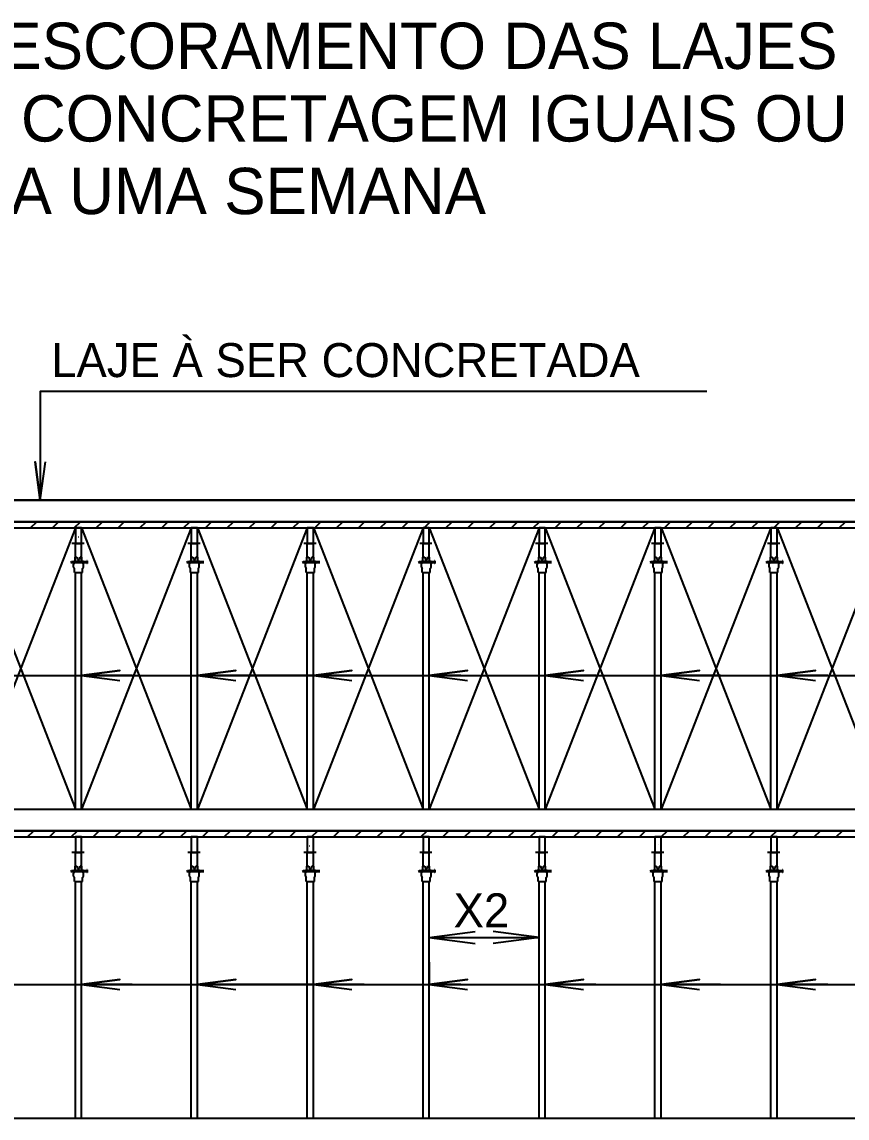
# Model space of a CAD drawing. Header units: metres. Extents: x 0 to 7795, y 0 to 4205.
# Drawn here: x 5236.1 to 5503, y 932.5 to 1287.3 of the extents above; entities that cross this region are included whole.
import ezdxf

# ---------------------------------------------------------------- set-up
doc = ezdxf.new("R2010")
doc.units = ezdxf.units.M
for name, color, linetype in [('MTH-14', 2, 'Continuous'), ('MTH-230', 1, 'Continuous'), ('MTH-26', 1, 'Continuous'), ('MTH-COTAS7', 31, 'Continuous'), ('MTH-HACHURA-PILAR', 1, 'Continuous'), ('MTH-LAJE-PRÉ', 16, 'Continuous'), ('MTH-LINHA-CORTE', 5, 'Continuous'), ('MTH-LINHAS-GERAIS', 7, 'Continuous'), ('MTH-SIMB_COTA', 3, 'Continuous'), ('MTH-SOMBRA21', 150, 'Continuous'), ('MTH-TXT-NEGRITO', 5, 'Continuous'), ('MTH-TXT-NOTAS', 3, 'Continuous')]:
    doc.layers.add(name, color=color, linetype=linetype)

msp = doc.modelspace()

# ---------------------------------------------------------------- linework, layer by layer
at = {"layer": 'MTH-14', "linetype": 'Continuous'}
for p, q in [((5253.391867, 1123.529939), (5217.891868, 1032.529939)), ((5217.891868, 1123.529939), (5253.391867, 1032.529939)), ((5290.891867, 1123.529939), (5255.391867, 1032.529939)), ((5255.391867, 1123.529939), (5290.891867, 1032.529939)), ((5328.391862, 1123.529939), (5292.891862, 1032.529939)), ((5292.891862, 1123.529939), (5328.391862, 1032.529939)), ((5365.891861, 1123.529939), (5330.391862, 1032.529939)), ((5330.391862, 1123.529939), (5365.891861, 1032.529939)), ((5403.391857, 1123.529939), (5367.891857, 1032.529939)), ((5367.891857, 1123.529939), (5403.391857, 1032.529939)), ((5440.891856, 1123.529939), (5405.391857, 1032.529939)), ((5405.391857, 1123.529939), (5440.891856, 1032.529939)), ((5478.391852, 1123.529939), (5442.891852, 1032.529939)), ((5442.891852, 1123.529939), (5478.391852, 1032.529939)), ((5515.891851, 1123.529939), (5480.391852, 1032.529939)), ((5480.391852, 1123.529939), (5515.891851, 1032.529939)), ((5253.391867, 1114.097688), (5253.391867, 1118.529939)), ((5255.391867, 1114.097688), (5255.391867, 1118.529939)), ((5290.89188, 1114.097688), (5290.89188, 1118.529939)), ((5292.89188, 1114.097688), (5292.89188, 1118.529939)), ((5328.391862, 1114.097688), (5328.391862, 1118.529939)), ((5330.391862, 1114.097688), (5330.391862, 1118.529939)), ((5365.89188, 1114.097688), (5365.89188, 1118.529939)), ((5367.89188, 1114.097688), (5367.89188, 1118.529939)), ((5403.391857, 1114.097688), (5403.391857, 1118.529939)), ((5405.391857, 1114.097688), (5405.391857, 1118.529939)), ((5440.89188, 1114.097688), (5440.89188, 1118.529939)), ((5442.89188, 1114.097688), (5442.89188, 1118.529939)), ((5478.391852, 1114.097688), (5478.391852, 1118.529939)), ((5480.391852, 1114.097688), (5480.391852, 1118.529939)), ((5253.391867, 1032.529939), (5253.39186, 1109.08658)), ((5255.391867, 1032.529939), (5255.39186, 1109.08658)), ((5290.89188, 1032.529939), (5290.89188, 1109.08658)), ((5292.89188, 1032.529939), (5292.89188, 1109.08658)), ((5328.391862, 1032.529939), (5328.391854, 1109.08658)), ((5330.391862, 1032.529939), (5330.391854, 1109.08658)), ((5365.89188, 1032.529939), (5365.89188, 1109.08658)), ((5367.89188, 1032.529939), (5367.89188, 1109.08658)), ((5403.391857, 1032.529939), (5403.391849, 1109.08658)), ((5405.391857, 1032.529939), (5405.391849, 1109.08658)), ((5440.89188, 1032.529939), (5440.89188, 1109.08658)), ((5442.89188, 1032.529939), (5442.89188, 1109.08658)), ((5478.391852, 1032.529939), (5478.391844, 1109.08658)), ((5480.391852, 1032.529939), (5480.391844, 1109.08658)), ((5253.391867, 1014.097688), (5253.391867, 1018.529939)), ((5255.391867, 1014.097688), (5255.391867, 1018.529939)), ((5290.89188, 1014.097688), (5290.89188, 1018.529939)), ((5292.89188, 1014.097688), (5292.89188, 1018.529939)), ((5328.391861, 1014.097688), (5328.391861, 1018.529939)), ((5330.391861, 1014.097688), (5330.391861, 1018.529939)), ((5365.89188, 1014.097688), (5365.89188, 1018.529939)), ((5367.89188, 1014.097688), (5367.89188, 1018.529939)), ((5403.391855, 1014.097688), (5403.391855, 1018.529939)), ((5405.391855, 1014.097688), (5405.391855, 1018.529939)), ((5440.89188, 1014.097688), (5440.89188, 1018.529939)), ((5442.89188, 1014.097688), (5442.89188, 1018.529939)), ((5478.391849, 1014.097688), (5478.391849, 1018.529939)), ((5480.391849, 1014.097688), (5480.391849, 1018.529939)), ((5253.391867, 932.529939), (5253.391859, 1009.08658)), ((5255.391867, 932.529939), (5255.391859, 1009.08658)), ((5290.89188, 932.529939), (5290.89188, 1009.08658)), ((5292.89188, 932.529939), (5292.89188, 1009.08658)), ((5328.391861, 932.529939), (5328.391853, 1009.08658)), ((5330.391861, 932.529939), (5330.391853, 1009.08658)), ((5365.89188, 932.529939), (5365.89188, 1009.08658)), ((5367.89188, 932.529939), (5367.89188, 1009.08658)), ((5403.391855, 932.529939), (5403.391847, 1009.08658)), ((5405.391855, 932.529939), (5405.391847, 1009.08658)), ((5440.89188, 932.529939), (5440.89188, 1009.08658)), ((5442.89188, 932.529939), (5442.89188, 1009.08658)), ((5478.391849, 932.529939), (5478.391841, 1009.08658)), ((5480.391849, 932.529939), (5480.391841, 1009.08658))]:
    msp.add_line(p, q, dxfattribs=at)
at = {"layer": 'MTH-230', "linetype": 'Continuous'}
for p, q in [((5253.298918, 1112.785432), (5253.298918, 1114.097688)), ((5253.298918, 1114.097688), (5253.900679, 1114.097688)), ((5253.900679, 1114.097688), (5254.047026, 1113.289338)), ((5254.736708, 1113.289338), (5254.883055, 1114.097688)), ((5255.484816, 1114.097688), (5254.883055, 1114.097688)), ((5255.484816, 1112.785432), (5255.484816, 1114.097688)), ((5290.798924, 1112.785432), (5290.798924, 1114.097688)), ((5290.798924, 1114.097688), (5291.400669, 1114.097688)), ((5291.400669, 1114.097688), (5291.547032, 1113.289338)), ((5292.236729, 1113.289338), (5292.383061, 1114.097688)), ((5292.984837, 1114.097688), (5292.383061, 1114.097688)), ((5292.984837, 1112.785432), (5292.984837, 1114.097688)), ((5328.298913, 1112.785432), (5328.298913, 1114.097688)), ((5328.298913, 1114.097688), (5328.900674, 1114.097688)), ((5328.900674, 1114.097688), (5329.047021, 1113.289338)), ((5329.736703, 1113.289338), (5329.88305, 1114.097688)), ((5330.484811, 1114.097688), (5329.88305, 1114.097688)), ((5330.484811, 1112.785432), (5330.484811, 1114.097688)), ((5365.798924, 1112.785432), (5365.798924, 1114.097688)), ((5365.798924, 1114.097688), (5366.400669, 1114.097688)), ((5366.400669, 1114.097688), (5366.547032, 1113.289338)), ((5367.236668, 1113.289338), (5367.38303, 1114.097688)), ((5367.984837, 1114.097688), (5367.38303, 1114.097688)), ((5367.984837, 1112.785432), (5367.984837, 1114.097688)), ((5403.298908, 1112.785432), (5403.298908, 1114.097688)), ((5403.298908, 1114.097688), (5403.900669, 1114.097688)), ((5403.900669, 1114.097688), (5404.047016, 1113.289338)), ((5404.736698, 1113.289338), (5404.883045, 1114.097688)), ((5405.484806, 1114.097688), (5404.883045, 1114.097688)), ((5405.484806, 1112.785432), (5405.484806, 1114.097688)), ((5440.798924, 1112.785432), (5440.798924, 1114.097688)), ((5440.798924, 1114.097688), (5441.400669, 1114.097688)), ((5441.400669, 1114.097688), (5441.547032, 1113.289338)), ((5442.236729, 1113.289338), (5442.38303, 1114.097688)), ((5442.984837, 1114.097688), (5442.38303, 1114.097688)), ((5442.984837, 1112.785432), (5442.984837, 1114.097688)), ((5478.298903, 1112.785432), (5478.298903, 1114.097688)), ((5478.298903, 1114.097688), (5478.900664, 1114.097688)), ((5478.900664, 1114.097688), (5479.047011, 1113.289338)), ((5479.736693, 1113.289338), (5479.88304, 1114.097688)), ((5480.484801, 1114.097688), (5479.88304, 1114.097688)), ((5480.484801, 1112.785432), (5480.484801, 1114.097688)), ((5251.885451, 1112.496858), (5252.127059, 1112.636384)), ((5251.885451, 1112.496858), (5252.127051, 1112.357331)), ((5252.127051, 1112.357331), (5252.935485, 1112.357331)), ((5252.127059, 1112.636384), (5252.935485, 1112.636384)), ((5252.81082, 1111.783479), (5253.065734, 1112.208284)), ((5252.81082, 1110.871736), (5252.81082, 1111.783479)), ((5252.81082, 1110.871736), (5253.084326, 1110.415925)), ((5254.047026, 1113.289338), (5254.736708, 1113.289338)), ((5255.699401, 1110.415925), (5255.972914, 1110.871736)), ((5255.718001, 1112.208284), (5255.972914, 1111.783479)), ((5255.904074, 1112.357331), (5257.08969, 1112.357331)), ((5255.904082, 1112.636384), (5257.08969, 1112.636384)), ((5255.972914, 1110.871736), (5255.972914, 1111.783479)), ((5257.08969, 1112.879426), (5257.08969, 1112.047273)), ((5257.147544, 1112.879426), (5257.08969, 1112.879426)), ((5257.147544, 1112.047273), (5257.08969, 1112.047273)), ((5257.147544, 1112.879426), (5257.147544, 1112.047273)), ((5289.385472, 1112.496858), (5289.627049, 1112.636384)), ((5289.385472, 1112.496858), (5289.627049, 1112.357331)), ((5289.627049, 1112.636384), (5290.43549, 1112.636384)), ((5289.627049, 1112.357331), (5290.43549, 1112.357331)), ((5290.310826, 1111.783479), (5290.565739, 1112.208284)), ((5290.310826, 1110.871736), (5290.310826, 1111.783479)), ((5290.310826, 1110.871736), (5290.584324, 1110.415925)), ((5291.547032, 1113.289338), (5292.236729, 1113.289338)), ((5293.199406, 1110.415925), (5293.472935, 1110.871736)), ((5293.217991, 1112.208284), (5293.472935, 1111.783479)), ((5293.404087, 1112.636384), (5294.589695, 1112.636384)), ((5293.404087, 1112.357331), (5294.589695, 1112.357331)), ((5293.472935, 1110.871736), (5293.472935, 1111.783479)), ((5294.589695, 1112.879426), (5294.589695, 1112.047273)), ((5294.647557, 1112.879426), (5294.589695, 1112.879426)), ((5294.647557, 1112.047273), (5294.589695, 1112.047273)), ((5294.647557, 1112.879426), (5294.647557, 1112.047273)), ((5326.885446, 1112.496858), (5327.127053, 1112.636384)), ((5326.885446, 1112.496858), (5327.127046, 1112.357331)), ((5327.127046, 1112.357331), (5327.935479, 1112.357331)), ((5327.127053, 1112.636384), (5327.935479, 1112.636384)), ((5327.810815, 1111.783479), (5328.065728, 1112.208284)), ((5327.810815, 1110.871736), (5327.810815, 1111.783479)), ((5327.810815, 1110.871736), (5328.084321, 1110.415925)), ((5329.047021, 1113.289338), (5329.736703, 1113.289338)), ((5330.699395, 1110.415925), (5330.972909, 1110.871736)), ((5330.717996, 1112.208284), (5330.972909, 1111.783479)), ((5330.904069, 1112.357331), (5332.089685, 1112.357331)), ((5330.904077, 1112.636384), (5332.089685, 1112.636384)), ((5330.972909, 1110.871736), (5330.972909, 1111.783479)), ((5332.089685, 1112.879426), (5332.089685, 1112.047273)), ((5332.147538, 1112.879426), (5332.089685, 1112.879426)), ((5332.147538, 1112.047273), (5332.089685, 1112.047273)), ((5332.147538, 1112.879426), (5332.147538, 1112.047273)), ((5364.385472, 1112.496858), (5364.627049, 1112.636384)), ((5364.385472, 1112.496858), (5364.627049, 1112.357331)), ((5364.627049, 1112.636384), (5365.43546, 1112.636384)), ((5364.627049, 1112.357331), (5365.43546, 1112.357331)), ((5365.310826, 1111.783479), (5365.565709, 1112.208284)), ((5365.310826, 1110.871736), (5365.310826, 1111.783479)), ((5365.310826, 1110.871736), (5365.584324, 1110.415925)), ((5366.547032, 1113.289338), (5367.236668, 1113.289338)), ((5368.199376, 1110.415925), (5368.472935, 1110.871736)), ((5368.217991, 1112.208284), (5368.472935, 1111.783479)), ((5368.404087, 1112.636384), (5369.589695, 1112.636384)), ((5368.404087, 1112.357331), (5369.589695, 1112.357331)), ((5368.472935, 1110.871736), (5368.472935, 1111.783479)), ((5369.589695, 1112.879426), (5369.589695, 1112.047273)), ((5369.647557, 1112.879426), (5369.589695, 1112.879426)), ((5369.647557, 1112.047273), (5369.589695, 1112.047273)), ((5369.647557, 1112.879426), (5369.647557, 1112.047273)), ((5401.885441, 1112.496858), (5402.127048, 1112.636384)), ((5401.885441, 1112.496858), (5402.127041, 1112.357331)), ((5402.127041, 1112.357331), (5402.935474, 1112.357331)), ((5402.127048, 1112.636384), (5402.935474, 1112.636384)), ((5402.81081, 1111.783479), (5403.065723, 1112.208284)), ((5402.81081, 1110.871736), (5402.81081, 1111.783479)), ((5402.81081, 1110.871736), (5403.084316, 1110.415925)), ((5404.047016, 1113.289338), (5404.736698, 1113.289338)), ((5405.69939, 1110.415925), (5405.972904, 1110.871736)), ((5405.717991, 1112.208284), (5405.972904, 1111.783479)), ((5405.904064, 1112.357331), (5407.08968, 1112.357331)), ((5405.904072, 1112.636384), (5407.08968, 1112.636384)), ((5405.972904, 1110.871736), (5405.972904, 1111.783479)), ((5407.08968, 1112.879426), (5407.08968, 1112.047273)), ((5407.147533, 1112.879426), (5407.08968, 1112.879426)), ((5407.147533, 1112.047273), (5407.08968, 1112.047273)), ((5407.147533, 1112.879426), (5407.147533, 1112.047273)), ((5439.385472, 1112.496858), (5439.627049, 1112.636384)), ((5439.385472, 1112.496858), (5439.627049, 1112.357331)), ((5439.627049, 1112.636384), (5440.43546, 1112.636384)), ((5439.627049, 1112.357331), (5440.43546, 1112.357331)), ((5440.310826, 1111.783479), (5440.565709, 1112.208284)), ((5440.310826, 1110.871736), (5440.310826, 1111.783479)), ((5440.310826, 1110.871736), (5440.584324, 1110.415925)), ((5441.547032, 1113.289338), (5442.236729, 1113.289338)), ((5443.199376, 1110.415925), (5443.472935, 1110.871736)), ((5443.217991, 1112.208284), (5443.472935, 1111.783479)), ((5443.404087, 1112.636384), (5444.589695, 1112.636384)), ((5443.404087, 1112.357331), (5444.589695, 1112.357331)), ((5443.472935, 1110.871736), (5443.472935, 1111.783479)), ((5444.589695, 1112.879426), (5444.589695, 1112.047273)), ((5444.647557, 1112.879426), (5444.589695, 1112.879426)), ((5444.647557, 1112.047273), (5444.589695, 1112.047273)), ((5444.647557, 1112.879426), (5444.647557, 1112.047273)), ((5476.885436, 1112.496858), (5477.127043, 1112.636384)), ((5476.885436, 1112.496858), (5477.127036, 1112.357331)), ((5477.127036, 1112.357331), (5477.935469, 1112.357331)), ((5477.127043, 1112.636384), (5477.935469, 1112.636384)), ((5477.810805, 1111.783479), (5478.065718, 1112.208284)), ((5477.810805, 1110.871736), (5477.810805, 1111.783479)), ((5477.810805, 1110.871736), (5478.084311, 1110.415925)), ((5479.047011, 1113.289338), (5479.736693, 1113.289338)), ((5480.699385, 1110.415925), (5480.972899, 1110.871736)), ((5480.717986, 1112.208284), (5480.972899, 1111.783479)), ((5480.904059, 1112.357331), (5482.089674, 1112.357331)), ((5480.904066, 1112.636384), (5482.089674, 1112.636384)), ((5480.972899, 1110.871736), (5480.972899, 1111.783479)), ((5482.089674, 1112.879426), (5482.089674, 1112.047273)), ((5482.147528, 1112.879426), (5482.089674, 1112.879426)), ((5482.147528, 1112.047273), (5482.089674, 1112.047273)), ((5482.147528, 1112.879426), (5482.147528, 1112.047273)), ((5253.084326, 1109.08658), (5253.084326, 1110.415925)), ((5253.084326, 1109.08658), (5255.699401, 1109.08658)), ((5255.699401, 1109.08658), (5255.699401, 1110.415925)), ((5290.584324, 1109.08658), (5290.584324, 1110.415925)), ((5290.584324, 1109.08658), (5293.199406, 1109.08658)), ((5293.199406, 1109.08658), (5293.199406, 1110.415925)), ((5328.084321, 1109.08658), (5328.084321, 1110.415925)), ((5328.084321, 1109.08658), (5330.699395, 1109.08658)), ((5330.699395, 1109.08658), (5330.699395, 1110.415925)), ((5365.584324, 1109.08658), (5365.584324, 1110.415925)), ((5365.584324, 1109.08658), (5368.199376, 1109.08658)), ((5368.199376, 1109.08658), (5368.199376, 1110.415925)), ((5403.084316, 1109.08658), (5403.084316, 1110.415925)), ((5403.084316, 1109.08658), (5405.69939, 1109.08658)), ((5405.69939, 1109.08658), (5405.69939, 1110.415925)), ((5440.584324, 1109.08658), (5440.584324, 1110.415925)), ((5440.584324, 1109.08658), (5443.199376, 1109.08658)), ((5443.199376, 1109.08658), (5443.199376, 1110.415925)), ((5478.084311, 1109.08658), (5478.084311, 1110.415925)), ((5478.084311, 1109.08658), (5480.699385, 1109.08658)), ((5480.699385, 1109.08658), (5480.699385, 1110.415925)), ((5251.88545, 1012.496858), (5252.127058, 1012.636384)), ((5251.88545, 1012.496858), (5252.12705, 1012.357331)), ((5252.12705, 1012.357331), (5252.935484, 1012.357331)), ((5252.127058, 1012.636384), (5252.935484, 1012.636384)), ((5252.81082, 1011.783479), (5253.065733, 1012.208284)), ((5252.81082, 1010.871736), (5252.81082, 1011.783479)), ((5253.298918, 1012.785432), (5253.298918, 1014.097688)), ((5253.298918, 1014.097688), (5253.900679, 1014.097688)), ((5253.900679, 1014.097688), (5254.047026, 1013.289338)), ((5254.047026, 1013.289338), (5254.736708, 1013.289338)), ((5254.736708, 1013.289338), (5254.883055, 1014.097688)), ((5255.484815, 1014.097688), (5254.883055, 1014.097688)), ((5255.484815, 1012.785432), (5255.484815, 1014.097688)), ((5255.718, 1012.208284), (5255.972914, 1011.783479)), ((5255.904074, 1012.357331), (5257.089689, 1012.357331)), ((5255.904081, 1012.636384), (5257.089689, 1012.636384)), ((5255.972914, 1010.871736), (5255.972914, 1011.783479)), ((5257.089689, 1012.879426), (5257.089689, 1012.047273)), ((5257.147543, 1012.879426), (5257.089689, 1012.879426)), ((5257.147543, 1012.047273), (5257.089689, 1012.047273)), ((5257.147543, 1012.879426), (5257.147543, 1012.047273)), ((5289.385472, 1012.496858), (5289.627049, 1012.636384)), ((5289.385472, 1012.496858), (5289.627049, 1012.357331)), ((5289.627049, 1012.636384), (5290.43549, 1012.636384)), ((5289.627049, 1012.357331), (5290.43549, 1012.357331)), ((5290.310826, 1011.783479), (5290.565739, 1012.208284)), ((5290.310826, 1010.871736), (5290.310826, 1011.783479)), ((5290.798924, 1012.785432), (5290.798924, 1014.097688)), ((5290.798924, 1014.097688), (5291.400669, 1014.097688)), ((5291.400669, 1014.097688), (5291.547032, 1013.289338)), ((5291.547032, 1013.289338), (5292.236729, 1013.289338)), ((5292.236729, 1013.289338), (5292.383061, 1014.097688)), ((5292.984837, 1014.097688), (5292.383061, 1014.097688)), ((5292.984837, 1012.785432), (5292.984837, 1014.097688)), ((5293.217991, 1012.208284), (5293.472935, 1011.783479)), ((5293.404087, 1012.636384), (5294.589695, 1012.636384)), ((5293.404087, 1012.357331), (5294.589695, 1012.357331)), ((5293.472935, 1010.871736), (5293.472935, 1011.783479)), ((5294.589695, 1012.879426), (5294.589695, 1012.047273)), ((5294.647557, 1012.879426), (5294.589695, 1012.879426)), ((5294.647557, 1012.047273), (5294.589695, 1012.047273)), ((5294.647557, 1012.879426), (5294.647557, 1012.047273)), ((5326.885444, 1012.496858), (5327.127052, 1012.636384)), ((5326.885444, 1012.496858), (5327.127044, 1012.357331)), ((5327.127044, 1012.357331), (5327.935478, 1012.357331)), ((5327.127052, 1012.636384), (5327.935478, 1012.636384)), ((5327.810814, 1011.783479), (5328.065727, 1012.208284)), ((5327.810814, 1010.871736), (5327.810814, 1011.783479)), ((5328.298912, 1012.785432), (5328.298912, 1014.097688)), ((5328.298912, 1014.097688), (5328.900673, 1014.097688)), ((5328.900673, 1014.097688), (5329.04702, 1013.289338)), ((5329.04702, 1013.289338), (5329.736702, 1013.289338)), ((5329.736702, 1013.289338), (5329.883049, 1014.097688)), ((5330.48481, 1014.097688), (5329.883049, 1014.097688)), ((5330.48481, 1012.785432), (5330.48481, 1014.097688)), ((5330.717994, 1012.208284), (5330.972908, 1011.783479)), ((5330.904068, 1012.357331), (5332.089683, 1012.357331)), ((5330.904075, 1012.636384), (5332.089683, 1012.636384)), ((5330.972908, 1010.871736), (5330.972908, 1011.783479)), ((5332.089683, 1012.879426), (5332.089683, 1012.047273)), ((5332.147537, 1012.879426), (5332.089683, 1012.879426)), ((5332.147537, 1012.047273), (5332.089683, 1012.047273)), ((5332.147537, 1012.879426), (5332.147537, 1012.047273)), ((5364.385472, 1012.496858), (5364.627049, 1012.636384)), ((5364.385472, 1012.496858), (5364.627049, 1012.357331)), ((5364.627049, 1012.636384), (5365.43546, 1012.636384)), ((5364.627049, 1012.357331), (5365.43546, 1012.357331)), ((5365.310826, 1011.783479), (5365.565709, 1012.208284)), ((5365.310826, 1010.871736), (5365.310826, 1011.783479)), ((5365.798924, 1012.785432), (5365.798924, 1014.097688)), ((5365.798924, 1014.097688), (5366.400669, 1014.097688)), ((5366.400669, 1014.097688), (5366.547032, 1013.289338)), ((5366.547032, 1013.289338), (5367.236668, 1013.289338)), ((5367.236668, 1013.289338), (5367.38303, 1014.097688)), ((5367.984837, 1014.097688), (5367.38303, 1014.097688)), ((5367.984837, 1012.785432), (5367.984837, 1014.097688)), ((5368.217991, 1012.208284), (5368.472935, 1011.783479)), ((5368.404087, 1012.636384), (5369.589695, 1012.636384)), ((5368.404087, 1012.357331), (5369.589695, 1012.357331)), ((5368.472935, 1010.871736), (5368.472935, 1011.783479)), ((5369.589695, 1012.879426), (5369.589695, 1012.047273)), ((5369.647557, 1012.879426), (5369.589695, 1012.879426)), ((5369.647557, 1012.047273), (5369.589695, 1012.047273)), ((5369.647557, 1012.879426), (5369.647557, 1012.047273)), ((5401.885439, 1012.496858), (5402.127046, 1012.636384)), ((5401.885439, 1012.496858), (5402.127039, 1012.357331)), ((5402.127039, 1012.357331), (5402.935472, 1012.357331)), ((5402.127046, 1012.636384), (5402.935472, 1012.636384)), ((5402.810808, 1011.783479), (5403.065721, 1012.208284)), ((5402.810808, 1010.871736), (5402.810808, 1011.783479)), ((5403.298906, 1012.785432), (5403.298906, 1014.097688)), ((5403.298906, 1014.097688), (5403.900667, 1014.097688)), ((5403.900667, 1014.097688), (5404.047014, 1013.289338)), ((5404.047014, 1013.289338), (5404.736696, 1013.289338)), ((5404.736696, 1013.289338), (5404.883043, 1014.097688)), ((5405.484804, 1014.097688), (5404.883043, 1014.097688)), ((5405.484804, 1012.785432), (5405.484804, 1014.097688)), ((5405.717989, 1012.208284), (5405.972902, 1011.783479)), ((5405.904062, 1012.357331), (5407.089678, 1012.357331)), ((5405.90407, 1012.636384), (5407.089678, 1012.636384)), ((5405.972902, 1010.871736), (5405.972902, 1011.783479)), ((5407.089678, 1012.879426), (5407.089678, 1012.047273)), ((5407.147531, 1012.879426), (5407.089678, 1012.879426)), ((5407.147531, 1012.047273), (5407.089678, 1012.047273)), ((5407.147531, 1012.879426), (5407.147531, 1012.047273)), ((5439.385472, 1012.496858), (5439.627049, 1012.636384)), ((5439.385472, 1012.496858), (5439.627049, 1012.357331)), ((5439.627049, 1012.636384), (5440.43546, 1012.636384)), ((5439.627049, 1012.357331), (5440.43546, 1012.357331)), ((5440.310826, 1011.783479), (5440.565709, 1012.208284)), ((5440.310826, 1010.871736), (5440.310826, 1011.783479)), ((5440.798924, 1012.785432), (5440.798924, 1014.097688)), ((5440.798924, 1014.097688), (5441.400669, 1014.097688)), ((5441.400669, 1014.097688), (5441.547032, 1013.289338)), ((5441.547032, 1013.289338), (5442.236729, 1013.289338)), ((5442.236729, 1013.289338), (5442.38303, 1014.097688)), ((5442.984837, 1014.097688), (5442.38303, 1014.097688)), ((5442.984837, 1012.785432), (5442.984837, 1014.097688)), ((5443.217991, 1012.208284), (5443.472935, 1011.783479)), ((5443.404087, 1012.636384), (5444.589695, 1012.636384)), ((5443.404087, 1012.357331), (5444.589695, 1012.357331)), ((5443.472935, 1010.871736), (5443.472935, 1011.783479)), ((5444.589695, 1012.879426), (5444.589695, 1012.047273)), ((5444.647557, 1012.879426), (5444.589695, 1012.879426)), ((5444.647557, 1012.047273), (5444.589695, 1012.047273)), ((5444.647557, 1012.879426), (5444.647557, 1012.047273)), ((5476.885433, 1012.496858), (5477.12704, 1012.636384)), ((5476.885433, 1012.496858), (5477.127033, 1012.357331)), ((5477.127033, 1012.357331), (5477.935466, 1012.357331)), ((5477.12704, 1012.636384), (5477.935466, 1012.636384)), ((5477.810802, 1011.783479), (5478.065715, 1012.208284)), ((5477.810802, 1010.871736), (5477.810802, 1011.783479)), ((5478.2989, 1012.785432), (5478.2989, 1014.097688)), ((5478.2989, 1014.097688), (5478.900661, 1014.097688)), ((5478.900661, 1014.097688), (5479.047008, 1013.289338)), ((5479.047008, 1013.289338), (5479.73669, 1013.289338)), ((5479.73669, 1013.289338), (5479.883037, 1014.097688)), ((5480.484798, 1014.097688), (5479.883037, 1014.097688)), ((5480.484798, 1012.785432), (5480.484798, 1014.097688)), ((5480.717983, 1012.208284), (5480.972896, 1011.783479)), ((5480.904056, 1012.357331), (5482.089672, 1012.357331)), ((5480.904064, 1012.636384), (5482.089672, 1012.636384)), ((5480.972896, 1010.871736), (5480.972896, 1011.783479)), ((5482.089672, 1012.879426), (5482.089672, 1012.047273)), ((5482.147525, 1012.879426), (5482.089672, 1012.879426)), ((5482.147525, 1012.047273), (5482.089672, 1012.047273)), ((5482.147525, 1012.879426), (5482.147525, 1012.047273)), ((5252.81082, 1010.871736), (5253.084326, 1010.415925)), ((5253.084326, 1009.08658), (5253.084326, 1010.415925)), ((5253.084326, 1009.08658), (5255.6994, 1009.08658)), ((5255.6994, 1010.415925), (5255.972914, 1010.871736)), ((5255.6994, 1009.08658), (5255.6994, 1010.415925)), ((5290.310826, 1010.871736), (5290.584324, 1010.415925)), ((5290.584324, 1009.08658), (5290.584324, 1010.415925)), ((5290.584324, 1009.08658), (5293.199406, 1009.08658)), ((5293.199406, 1010.415925), (5293.472935, 1010.871736)), ((5293.199406, 1009.08658), (5293.199406, 1010.415925)), ((5327.810814, 1010.871736), (5328.08432, 1010.415925)), ((5328.08432, 1009.08658), (5328.08432, 1010.415925)), ((5328.08432, 1009.08658), (5330.699394, 1009.08658)), ((5330.699394, 1010.415925), (5330.972908, 1010.871736)), ((5330.699394, 1009.08658), (5330.699394, 1010.415925)), ((5365.310826, 1010.871736), (5365.584324, 1010.415925)), ((5365.584324, 1009.08658), (5365.584324, 1010.415925)), ((5365.584324, 1009.08658), (5368.199376, 1009.08658)), ((5368.199376, 1010.415925), (5368.472935, 1010.871736)), ((5368.199376, 1009.08658), (5368.199376, 1010.415925)), ((5402.810808, 1010.871736), (5403.084314, 1010.415925)), ((5403.084314, 1009.08658), (5403.084314, 1010.415925)), ((5403.084314, 1009.08658), (5405.699388, 1009.08658)), ((5405.699388, 1010.415925), (5405.972902, 1010.871736)), ((5405.699388, 1009.08658), (5405.699388, 1010.415925)), ((5440.310826, 1010.871736), (5440.584324, 1010.415925)), ((5440.584324, 1009.08658), (5440.584324, 1010.415925)), ((5440.584324, 1009.08658), (5443.199376, 1009.08658)), ((5443.199376, 1010.415925), (5443.472935, 1010.871736)), ((5443.199376, 1009.08658), (5443.199376, 1010.415925)), ((5477.810802, 1010.871736), (5478.084308, 1010.415925)), ((5478.084308, 1009.08658), (5478.084308, 1010.415925)), ((5478.084308, 1009.08658), (5480.699382, 1009.08658)), ((5480.699382, 1010.415925), (5480.972896, 1010.871736)), ((5480.699382, 1009.08658), (5480.699382, 1010.415925))]:
    msp.add_line(p, q, dxfattribs=at)
for points in [[(5255.904082, 1112.208284), (5252.935485, 1112.208284), (5252.935485, 1112.785432), (5255.904082, 1112.785432), (5255.904082, 1112.208284)], [(5293.404087, 1112.208284), (5290.43549, 1112.208284), (5290.43549, 1112.785432), (5293.404087, 1112.785432), (5293.404087, 1112.208284)], [(5330.904077, 1112.208284), (5327.935479, 1112.208284), (5327.935479, 1112.785432), (5330.904077, 1112.785432), (5330.904077, 1112.208284)], [(5368.404087, 1112.208284), (5365.43546, 1112.208284), (5365.43546, 1112.785432), (5368.404087, 1112.785432), (5368.404087, 1112.208284)], [(5405.904072, 1112.208284), (5402.935474, 1112.208284), (5402.935474, 1112.785432), (5405.904072, 1112.785432), (5405.904072, 1112.208284)], [(5443.404087, 1112.208284), (5440.43546, 1112.208284), (5440.43546, 1112.785432), (5443.404087, 1112.785432), (5443.404087, 1112.208284)], [(5480.904066, 1112.208284), (5477.935469, 1112.208284), (5477.935469, 1112.785432), (5480.904066, 1112.785432), (5480.904066, 1112.208284)], [(5255.904081, 1012.208284), (5252.935484, 1012.208284), (5252.935484, 1012.785432), (5255.904081, 1012.785432), (5255.904081, 1012.208284)], [(5293.404087, 1012.208284), (5290.43549, 1012.208284), (5290.43549, 1012.785432), (5293.404087, 1012.785432), (5293.404087, 1012.208284)], [(5330.904075, 1012.208284), (5327.935478, 1012.208284), (5327.935478, 1012.785432), (5330.904075, 1012.785432), (5330.904075, 1012.208284)], [(5368.404087, 1012.208284), (5365.43546, 1012.208284), (5365.43546, 1012.785432), (5368.404087, 1012.785432), (5368.404087, 1012.208284)], [(5405.90407, 1012.208284), (5402.935472, 1012.208284), (5402.935472, 1012.785432), (5405.90407, 1012.785432), (5405.90407, 1012.208284)], [(5443.404087, 1012.208284), (5440.43546, 1012.208284), (5440.43546, 1012.785432), (5443.404087, 1012.785432), (5443.404087, 1012.208284)], [(5480.904064, 1012.208284), (5477.935466, 1012.208284), (5477.935466, 1012.785432), (5480.904064, 1012.785432), (5480.904064, 1012.208284)]]:
    msp.add_lwpolyline(points, dxfattribs=at)
at = {"layer": 'MTH-26', "linetype": 'Continuous'}
for points in [[(5255.391867, 1123.529939), (5253.391867, 1123.529939), (5253.391867, 1118.529939), (5255.391867, 1118.529939), (5255.391867, 1123.529939)], [(5292.89188, 1123.529939), (5290.89188, 1123.529939), (5290.89188, 1118.529939), (5292.89188, 1118.529939), (5292.89188, 1123.529939)], [(5330.391862, 1123.529939), (5328.391862, 1123.529939), (5328.391862, 1118.529939), (5330.391862, 1118.529939), (5330.391862, 1123.529939)], [(5367.89188, 1123.529939), (5365.89188, 1123.529939), (5365.89188, 1118.529939), (5367.89188, 1118.529939), (5367.89188, 1123.529939)], [(5405.391857, 1123.529939), (5403.391857, 1123.529939), (5403.391857, 1118.529939), (5405.391857, 1118.529939), (5405.391857, 1123.529939)], [(5442.89188, 1123.529939), (5440.89188, 1123.529939), (5440.89188, 1118.529939), (5442.89188, 1118.529939), (5442.89188, 1123.529939)], [(5480.391852, 1123.529939), (5478.391852, 1123.529939), (5478.391852, 1118.529939), (5480.391852, 1118.529939), (5480.391852, 1123.529939)], [(5255.391867, 1023.529939), (5253.391867, 1023.529939), (5253.391867, 1018.529939), (5255.391867, 1018.529939), (5255.391867, 1023.529939)], [(5292.89188, 1023.529939), (5290.89188, 1023.529939), (5290.89188, 1018.529939), (5292.89188, 1018.529939), (5292.89188, 1023.529939)], [(5330.391861, 1023.529939), (5328.391861, 1023.529939), (5328.391861, 1018.529939), (5330.391861, 1018.529939), (5330.391861, 1023.529939)], [(5367.89188, 1023.529939), (5365.89188, 1023.529939), (5365.89188, 1018.529939), (5367.89188, 1018.529939), (5367.89188, 1023.529939)], [(5405.391855, 1023.529939), (5403.391855, 1023.529939), (5403.391855, 1018.529939), (5405.391855, 1018.529939), (5405.391855, 1023.529939)], [(5442.89188, 1023.529939), (5440.89188, 1023.529939), (5440.89188, 1018.529939), (5442.89188, 1018.529939), (5442.89188, 1023.529939)], [(5480.391849, 1023.529939), (5478.391849, 1023.529939), (5478.391849, 1018.529939), (5480.391849, 1018.529939), (5480.391849, 1023.529939)]]:
    msp.add_lwpolyline(points, dxfattribs=at)
at = {"layer": 'MTH-COTAS7', "linetype": 'Continuous'}
for p, q in [((5142.891865, 1075.743886), (5779.576451, 1075.743886)), ((5367.89188, 990.973795), (5403.391849, 990.973795)), ((5367.89188, 982.981346), (5367.89188, 975.973795)), ((5142.891865, 975.743886), (5779.576451, 975.743886))]:
    msp.add_line(p, q, dxfattribs=at)
for points in [[(5457.692721, 1167.754548), (5242.031651, 1167.754548), (5242.031651, 1132.529939), (5240.400074, 1144.923005), (5242.031651, 1132.529939), (5243.663227, 1144.923005)], [(5271.784469, 1075.743886), (5255.39186, 1075.743886), (5267.784927, 1077.375477), (5255.39186, 1075.743886), (5267.784927, 1074.112294)], [(5343.809483, 1075.743886), (5292.89188, 1075.743886), (5305.284947, 1077.375477), (5292.89188, 1075.743886), (5305.284947, 1074.112294)], [(5346.784464, 1075.743886), (5330.391855, 1075.743886), (5342.784921, 1077.375477), (5330.391855, 1075.743886), (5342.784921, 1074.112294)], [(5378.069249, 1075.743886), (5367.89188, 1075.743886), (5380.284947, 1077.375477), (5367.89188, 1075.743886), (5380.284947, 1074.112294)], [(5421.784458, 1075.743886), (5405.39185, 1075.743886), (5417.784916, 1077.375477), (5405.39185, 1075.743886), (5417.784916, 1074.112294)], [(5462.095494, 1075.743886), (5442.89188, 1075.743886), (5455.284947, 1077.375477), (5442.89188, 1075.743886), (5455.284947, 1074.112294)], [(5496.784453, 1075.743886), (5480.391845, 1075.743886), (5492.784911, 1077.375477), (5480.391845, 1075.743886), (5492.784911, 1074.112294)], [(5271.784468, 975.743886), (5255.391859, 975.743886), (5267.784926, 977.375477), (5255.391859, 975.743886), (5267.784926, 974.112294)], [(5343.809483, 975.743886), (5292.89188, 975.743886), (5305.284947, 977.375477), (5292.89188, 975.743886), (5305.284947, 974.112294)], [(5346.784462, 975.743886), (5330.391854, 975.743886), (5342.78492, 977.375477), (5330.391854, 975.743886), (5342.78492, 974.112294)], [(5378.069249, 975.743886), (5367.89188, 975.743886), (5380.284947, 977.375477), (5367.89188, 975.743886), (5380.284947, 974.112294)], [(5421.784456, 975.743886), (5405.391848, 975.743886), (5417.784914, 977.375477), (5405.391848, 975.743886), (5417.784914, 974.112294)], [(5462.095494, 975.743886), (5442.89188, 975.743886), (5455.284947, 977.375477), (5442.89188, 975.743886), (5455.284947, 974.112294)], [(5496.784451, 975.743886), (5480.391842, 975.743886), (5492.784908, 977.375477), (5480.391842, 975.743886), (5492.784908, 974.112294)]]:
    msp.add_lwpolyline(points, dxfattribs=at)
at = {"layer": 'MTH-HACHURA-PILAR', "linetype": 'Continuous'}
for p, q in [((5290.89188, 1121.891458), (5290.89188, 1121.891458)), ((5290.89188, 1121.891458), (5290.89188, 1121.891458)), ((5365.89188, 1122.718497), (5365.89188, 1122.718497)), ((5365.89188, 1122.343746), (5365.89188, 1122.343746)), ((5403.391857, 1122.222731), (5403.391857, 1122.222731)), ((5440.89188, 1121.760647), (5440.89188, 1121.760647)), ((5440.89188, 1121.760647), (5440.89188, 1121.760647)), ((5440.89188, 1121.760647), (5440.89188, 1121.760647)), ((5478.391852, 1122.313893), (5478.391852, 1122.313893)), ((5478.391852, 1122.313893), (5478.391852, 1122.313893)), ((5253.391867, 1120.435456), (5253.391867, 1120.435456)), ((5253.391867, 1120.435456), (5253.391867, 1120.435456)), ((5253.391867, 1119.626597), (5253.391867, 1119.626597)), ((5253.391867, 1118.752689), (5253.391867, 1118.752689)), ((5253.391867, 1118.752689), (5253.391867, 1118.752689)), ((5254.31932, 1120.641068), (5254.343728, 1120.646479)), ((5254.356704, 1118.529939), (5254.356704, 1118.529939)), ((5254.356704, 1118.529939), (5254.356704, 1118.529939)), ((5254.356704, 1118.529939), (5254.356704, 1118.529939)), ((5290.89188, 1119.324936), (5290.89188, 1119.324936)), ((5365.89188, 1118.879605), (5365.89188, 1118.879605)), ((5403.391857, 1120.123361), (5403.391857, 1120.123361)), ((5403.391857, 1120.123361), (5403.391857, 1120.123361)), ((5403.391857, 1120.123361), (5403.391857, 1120.123361)), ((5403.391857, 1119.401897), (5403.391857, 1119.401897)), ((5403.391857, 1119.401897), (5403.391857, 1119.401897)), ((5404.638132, 1118.529939), (5404.638132, 1118.529939)), ((5440.89188, 1120.8579), (5440.89188, 1120.8579)), ((5440.89188, 1120.8579), (5440.89188, 1120.8579)), ((5442.070118, 1118.529939), (5442.070118, 1118.529939)), ((5478.391852, 1119.006466), (5478.391852, 1119.006466)), ((5478.391852, 1119.006466), (5478.391852, 1119.006466)), ((5478.561593, 1119.227677), (5478.576812, 1119.24751)), ((5365.89188, 1021.940185), (5365.89188, 1021.940185)), ((5365.89188, 1021.940185), (5365.89188, 1021.940185)), ((5405.000384, 1023.360842), (5405.015603, 1023.380676)), ((5253.391867, 1019.925087), (5253.391867, 1019.925087)), ((5253.391867, 1019.925087), (5253.391867, 1019.925087)), ((5253.391867, 1019.925087), (5253.391867, 1019.925087)), ((5254.137207, 1018.529939), (5254.137207, 1018.529939)), ((5254.137207, 1018.529939), (5254.137207, 1018.529939)), ((5254.137207, 1018.529939), (5254.137207, 1018.529939)), ((5290.89188, 1021.562373), (5290.89188, 1021.562373)), ((5290.89188, 1021.562373), (5290.89188, 1021.562373)), ((5290.89188, 1021.562373), (5290.89188, 1021.562373)), ((5290.89188, 1021.137702), (5290.89188, 1021.137702)), ((5290.89188, 1021.137702), (5290.89188, 1021.137702)), ((5290.89188, 1019.028188), (5290.89188, 1019.028188)), ((5290.89188, 1019.028188), (5290.89188, 1019.028188)), ((5291.063131, 1019.066153), (5291.087538, 1019.071564)), ((5328.391861, 1021.549797), (5328.391861, 1021.549797)), ((5328.391861, 1020.484182), (5328.391861, 1020.484182)), ((5328.391861, 1020.484182), (5328.391861, 1020.484182)), ((5328.391861, 1020.484182), (5328.391861, 1020.484182)), ((5329.058371, 1020.631943), (5329.082778, 1020.637354)), ((5365.89188, 1019.584774), (5365.89188, 1019.584774)), ((5403.391855, 1021.264567), (5403.391855, 1021.264567)), ((5403.391855, 1021.264567), (5403.391855, 1021.264567)), ((5403.391855, 1021.264567), (5403.391855, 1021.264567)), ((5403.391855, 1021.244754), (5403.391855, 1021.244754)), ((5441.850621, 1018.529939), (5441.850621, 1018.529939)), ((5441.850621, 1018.529939), (5441.850621, 1018.529939)), ((5441.850621, 1018.529939), (5441.850621, 1018.529939)), ((5442.185706, 1021.075162), (5442.188969, 1021.099948)), ((5478.391849, 1019.450622), (5478.391849, 1019.450622)), ((5478.391849, 1019.450622), (5478.391849, 1019.450622)), ((5478.391849, 1019.450622), (5478.391849, 1019.450622))]:
    msp.add_line(p, q, dxfattribs=at)
at = {"layer": 'MTH-LAJE-PRÉ', "linetype": 'Continuous'}
for p, q in [((5238.891405, 1123.529939), (5240.891405, 1125.529939)), ((5245.962473, 1123.529939), (5247.962473, 1125.529939)), ((5253.033541, 1123.529939), (5255.033541, 1125.529939)), ((5260.104609, 1123.529939), (5262.104609, 1125.529939)), ((5267.175677, 1123.529939), (5269.175677, 1125.529939)), ((5274.246744, 1123.529939), (5276.246744, 1125.529939)), ((5281.317812, 1123.529939), (5283.317812, 1125.529939)), ((5288.38888, 1123.529939), (5290.38888, 1125.529939)), ((5295.459948, 1123.529939), (5297.459948, 1125.529939)), ((5302.531016, 1123.529939), (5304.531016, 1125.529939)), ((5309.602084, 1123.529939), (5311.602084, 1125.529939)), ((5316.673151, 1123.529939), (5318.673151, 1125.529939)), ((5323.744219, 1123.529939), (5325.744219, 1125.529939)), ((5330.815287, 1123.529939), (5332.815287, 1125.529939)), ((5337.886355, 1123.529939), (5339.886355, 1125.529939)), ((5344.957423, 1123.529939), (5346.957423, 1125.529939)), ((5352.02849, 1123.529939), (5354.02849, 1125.529939)), ((5359.099558, 1123.529939), (5361.099558, 1125.529939)), ((5366.170626, 1123.529939), (5368.170626, 1125.529939)), ((5373.241694, 1123.529939), (5375.241694, 1125.529939)), ((5380.312762, 1123.529939), (5382.312762, 1125.529939)), ((5387.383829, 1123.529939), (5389.383829, 1125.529939)), ((5394.454897, 1123.529939), (5396.454897, 1125.529939)), ((5401.525965, 1123.529939), (5403.525965, 1125.529939)), ((5408.597033, 1123.529939), (5410.597033, 1125.529939)), ((5415.668101, 1123.529939), (5417.668101, 1125.529939)), ((5422.739169, 1123.529939), (5424.739169, 1125.529939)), ((5429.810236, 1123.529939), (5431.810236, 1125.529939)), ((5436.881304, 1123.529939), (5438.881304, 1125.529939)), ((5443.952372, 1123.529939), (5445.952372, 1125.529939)), ((5451.02344, 1123.529939), (5453.02344, 1125.529939)), ((5458.094508, 1123.529939), (5460.094508, 1125.529939)), ((5465.165575, 1123.529939), (5467.165575, 1125.529939)), ((5472.236643, 1123.529939), (5474.236643, 1125.529939)), ((5479.307711, 1123.529939), (5481.307711, 1125.529939)), ((5486.378779, 1123.529939), (5488.378779, 1125.529939)), ((5493.449847, 1123.529939), (5495.449847, 1125.529939)), ((5500.520914, 1123.529939), (5502.520914, 1125.529939)), ((5237.886355, 1023.529939), (5239.886355, 1025.529939)), ((5244.957423, 1023.529939), (5246.957423, 1025.529939)), ((5252.02849, 1023.529939), (5254.02849, 1025.529939)), ((5259.099558, 1023.529939), (5261.099558, 1025.529939)), ((5266.170626, 1023.529939), (5268.170626, 1025.529939)), ((5273.241694, 1023.529939), (5275.241694, 1025.529939)), ((5280.312762, 1023.529939), (5282.312762, 1025.529939)), ((5287.383829, 1023.529939), (5289.383829, 1025.529939)), ((5294.454897, 1023.529939), (5296.454897, 1025.529939)), ((5301.525965, 1023.529939), (5303.525965, 1025.529939)), ((5308.597033, 1023.529939), (5310.597033, 1025.529939)), ((5315.668101, 1023.529939), (5317.668101, 1025.529939)), ((5322.739169, 1023.529939), (5324.739169, 1025.529939)), ((5329.810236, 1023.529939), (5331.810236, 1025.529939)), ((5336.881304, 1023.529939), (5338.881304, 1025.529939)), ((5343.952372, 1023.529939), (5345.952372, 1025.529939)), ((5351.02344, 1023.529939), (5353.02344, 1025.529939)), ((5358.094508, 1023.529939), (5360.094508, 1025.529939)), ((5365.165575, 1023.529939), (5367.165575, 1025.529939)), ((5372.236643, 1023.529939), (5374.236643, 1025.529939)), ((5379.307711, 1023.529939), (5381.307711, 1025.529939)), ((5386.378779, 1023.529939), (5388.378779, 1025.529939)), ((5393.449847, 1023.529939), (5395.449847, 1025.529939)), ((5400.520914, 1023.529939), (5402.520914, 1025.529939)), ((5407.591982, 1023.529939), (5409.591982, 1025.529939)), ((5414.66305, 1023.529939), (5416.66305, 1025.529939)), ((5421.734118, 1023.529939), (5423.734118, 1025.529939)), ((5428.805186, 1023.529939), (5430.805186, 1025.529939)), ((5435.876254, 1023.529939), (5437.876254, 1025.529939)), ((5442.947321, 1023.529939), (5444.947321, 1025.529939)), ((5450.018389, 1023.529939), (5452.018389, 1025.529939)), ((5457.089457, 1023.529939), (5459.089457, 1025.529939)), ((5464.160525, 1023.529939), (5466.160525, 1025.529939)), ((5471.231593, 1023.529939), (5473.231593, 1025.529939)), ((5478.30266, 1023.529939), (5480.30266, 1025.529939)), ((5485.373728, 1023.529939), (5487.373728, 1025.529939)), ((5492.444796, 1023.529939), (5494.444796, 1025.529939)), ((5499.515864, 1023.529939), (5501.515864, 1025.529939))]:
    msp.add_line(p, q, dxfattribs=at)
for points in [[(5610.891819, 1125.529939), (5120.891865, 1125.529939), (5120.891865, 1123.529939), (5610.891819, 1123.529939), (5610.891819, 1125.529939)], [(5610.891819, 1025.529939), (5120.891865, 1025.529939), (5120.891865, 1023.529939), (5610.891819, 1023.529939), (5610.891819, 1025.529939)]]:
    msp.add_lwpolyline(points, dxfattribs=at)
at = {"layer": 'MTH-LINHA-CORTE', "linetype": 'Continuous'}
for p, q in [((5256.239829, 1118.529939), (5252.272994, 1118.529939)), ((5293.739842, 1118.529939), (5289.772984, 1118.529939)), ((5331.239824, 1118.529939), (5327.272989, 1118.529939)), ((5368.739842, 1118.529939), (5364.772984, 1118.529939)), ((5406.239818, 1118.529939), (5402.272983, 1118.529939)), ((5443.739842, 1118.529939), (5439.772984, 1118.529939)), ((5481.239813, 1118.529939), (5477.272978, 1118.529939)), ((5256.239828, 1018.529939), (5252.272993, 1018.529939)), ((5293.739842, 1018.529939), (5289.772984, 1018.529939)), ((5331.239822, 1018.529939), (5327.272987, 1018.529939)), ((5368.739842, 1018.529939), (5364.772984, 1018.529939)), ((5406.239816, 1018.529939), (5402.272981, 1018.529939)), ((5443.739842, 1018.529939), (5439.772984, 1018.529939)), ((5481.239811, 1018.529939), (5477.272976, 1018.529939))]:
    msp.add_line(p, q, dxfattribs=at)
at = {"layer": 'MTH-LINHAS-GERAIS', "linetype": 'Continuous'}
for p, q in [((5120.891865, 1132.529939), (5610.891819, 1132.529939)), ((5120.891865, 1125.529939), (5610.891819, 1125.529939)), ((5120.891865, 1032.529939), (5610.891819, 1032.529939)), ((5120.891865, 1025.529939), (5610.891819, 1025.529939)), ((5120.891865, 932.529939), (5610.891819, 932.529939))]:
    msp.add_line(p, q, dxfattribs=at)
at = {"layer": 'MTH-SIMB_COTA', "linetype": 'Continuous'}
for p, q in [((5367.89188, 990.973795), (5382.763553, 992.931688)), ((5367.89188, 990.973795), (5382.763553, 989.015902)), ((5403.391849, 990.973795), (5388.520176, 992.931688)), ((5403.391849, 990.973795), (5388.520176, 989.015902))]:
    msp.add_line(p, q, dxfattribs=at)
at = {"layer": 'MTH-SOMBRA21', "linetype": 'Continuous'}
msp.add_lwpolyline([(5610.891819, 1132.529939), (5120.891865, 1132.529939), (5120.891865, 1125.529939), (5610.891819, 1125.529939), (5610.891819, 1132.529939)], dxfattribs=at)

# ---------------------------------------------------------------- texts
at = {"layer": 'MTH-COTAS7', "linetype": 'Continuous'}
msp.add_text('X2', height=11, dxfattribs=at).set_placement((5375.741865, 994.273795))
at = {"layer": 'MTH-TXT-NEGRITO', "linetype": 'Continuous'}
for s, p in [('PLANO DE ESCORAMENTO DAS LAJES', (5122.087391, 1272.10138)), ('CICLOS DE CONCRETAGEM IGUAIS OU', (5122.087391, 1248.60138)), ('SUPERIOR A UMA SEMANA', (5122.087391, 1225.10138))]:
    msp.add_text(s, height=15, dxfattribs=at).set_placement(p)
at = {"layer": 'MTH-TXT-NOTAS', "linetype": 'Continuous'}
msp.add_text('LAJE À SER CONCRETADA', height=11, dxfattribs=at).set_placement((5245.559979, 1172.363425))

doc.saveas('drawing.dxf')
